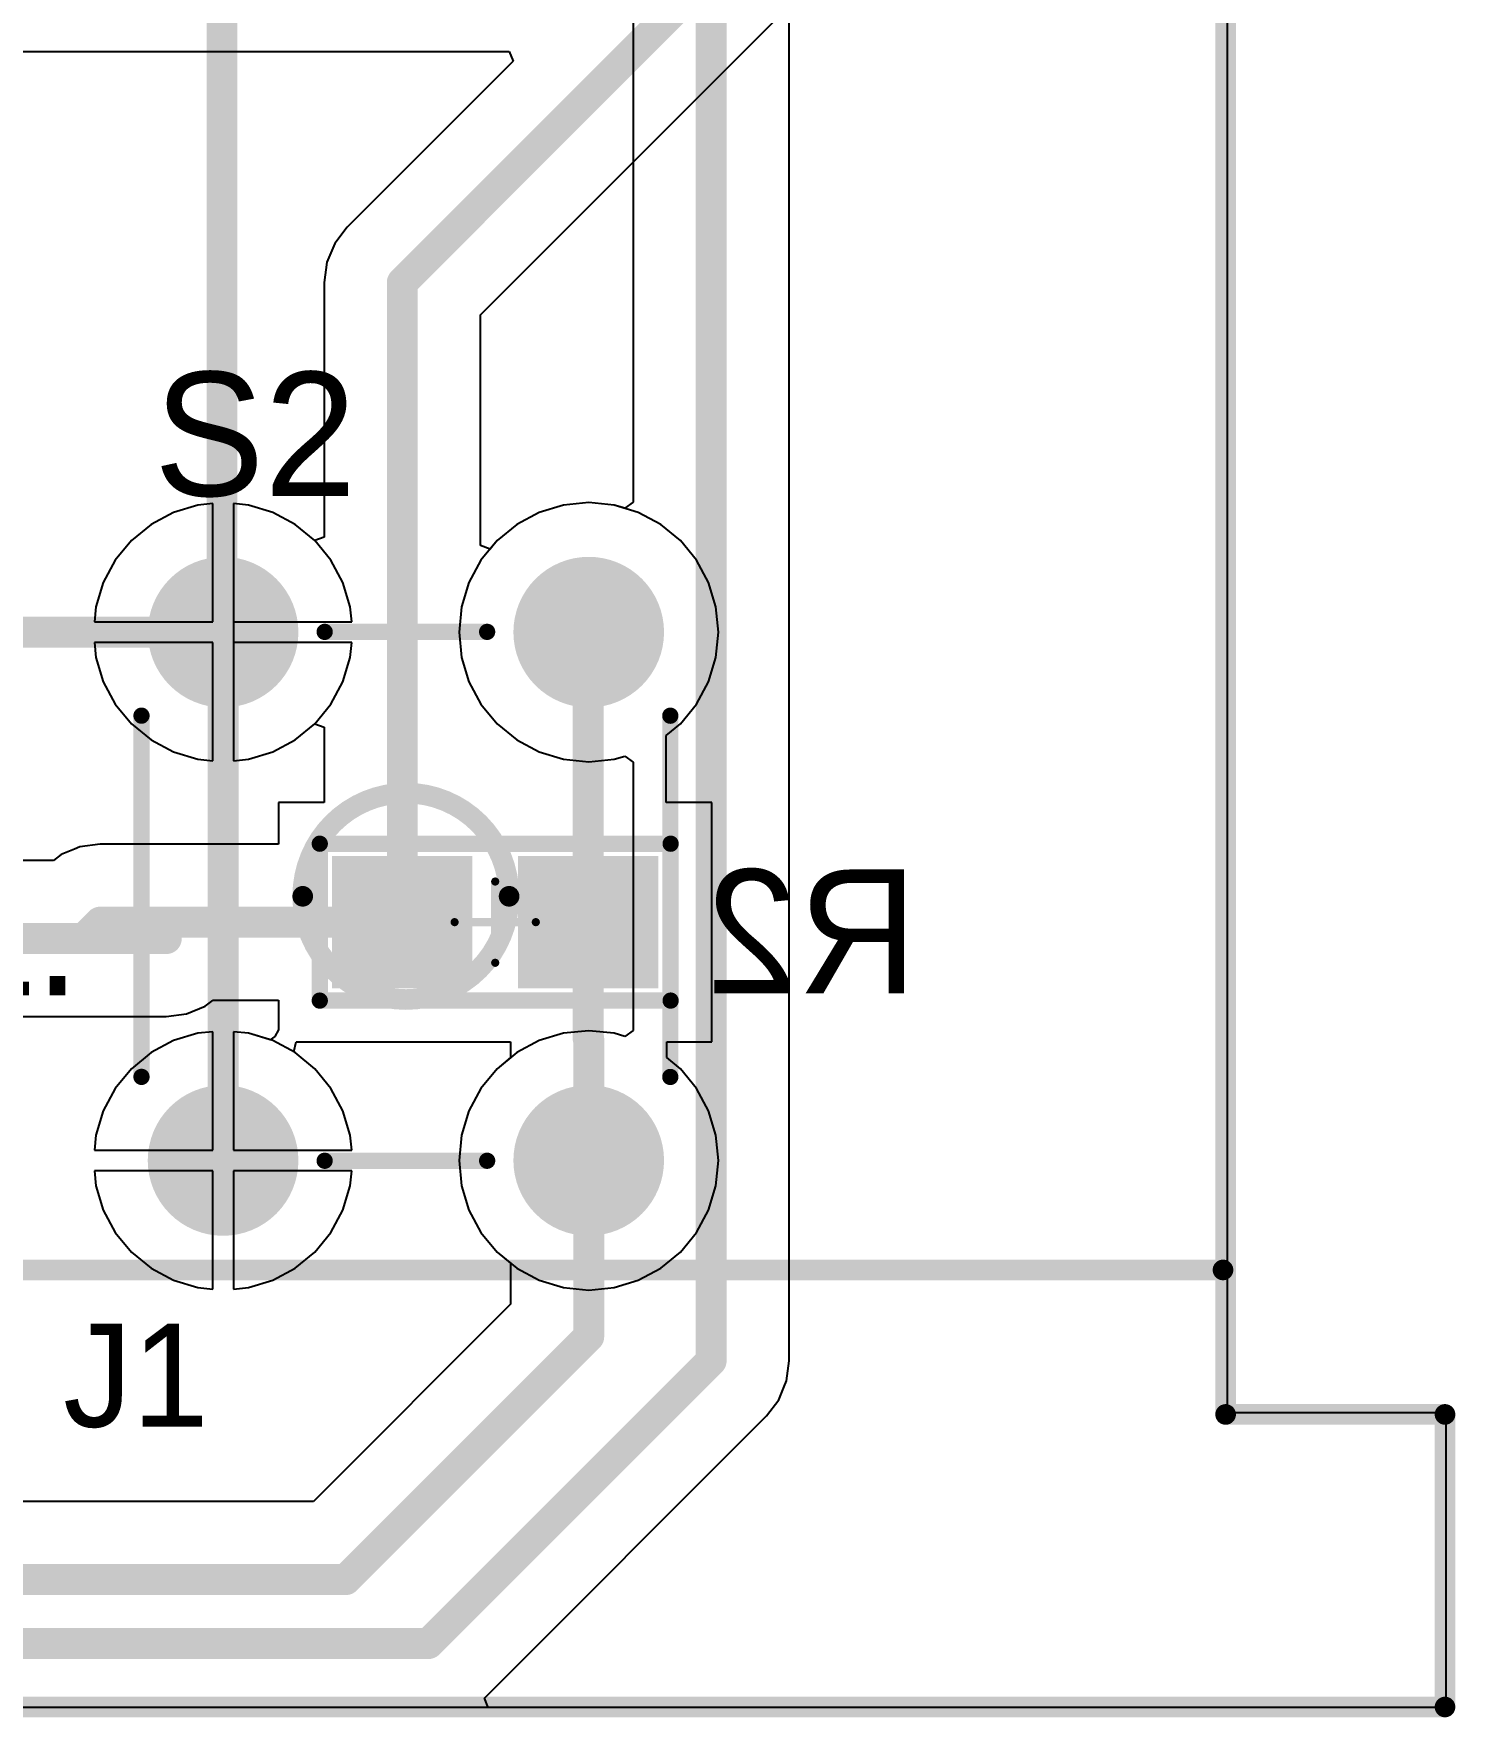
# Model space of a CAD drawing. Extents: x 2 to 5.35, y 2.27 to 3.73.
# Drawn here: x 4.666 to 5.355, y 2.268 to 3.084 of the extents above; entities that cross this region are included whole.
import ezdxf

# ---------------------------------------------------------------- set-up
doc = ezdxf.new("R2010")
doc.units = 0
doc.layers.get('0').update_dxf_attribs({"linetype": 'CONTINUOUS'})
for name, color, linetype in [('BOTTOMLAYER', 5, 'CONTINUOUS'), ('BOTTOMOVERLAY', 54, 'CONTINUOUS'), ('BOTTOMPASTE', 16, 'CONTINUOUS'), ('BOTTOMSOLDER', 6, 'CONTINUOUS'), ('MECHANICAL15', 56, 'CONTINUOUS'), ('MULTILAYER', 9, 'CONTINUOUS'), ('TOPLAYER', 1, 'CONTINUOUS'), ('TOPOVERLAY', 2, 'CONTINUOUS'), ('TOPSOLDER', 216, 'CONTINUOUS')]:
    doc.layers.add(name, color=color, linetype=linetype)

# ---------------------------------------------------------------- blocks, each defined once
blk = doc.blocks.new('TACTSWITCH_6')
at = {"layer": 'BOTTOMLAYER', "const_width": 0.0325}
for points in [[(-0.104831, 0.127953, 1), (-0.072332, 0.127953, 1)], [(0.072334, 0.127953, 1), (0.104834, 0.127953, 1)], [(-0.104831, -0.127953, 1), (-0.072332, -0.127953, 1)], [(0.072334, -0.127953, 1), (0.104834, -0.127953, 1)]]:
    blk.add_lwpolyline(points, format="xyb", close=True, dxfattribs=at)
at = {"layer": 'BOTTOMSOLDER', "const_width": 0.0365}
for points in [[(-0.106831, 0.127953, 1), (-0.070332, 0.127953, 1)], [(0.070334, 0.127953, 1), (0.106834, 0.127953, 1)], [(-0.106831, -0.127953, 1), (-0.070332, -0.127953, 1)], [(0.070334, -0.127953, 1), (0.106834, -0.127953, 1)]]:
    blk.add_lwpolyline(points, format="xyb", close=True, dxfattribs=at)
at = {"layer": 'MULTILAYER', "const_width": 0.0325}
for points in [[(-0.104831, 0.127953, 1), (-0.072332, 0.127953, 1)], [(0.072334, 0.127953, 1), (0.104834, 0.127953, 1)], [(-0.104831, -0.127953, 1), (-0.072332, -0.127953, 1)], [(0.072334, -0.127953, 1), (0.104834, -0.127953, 1)]]:
    blk.add_lwpolyline(points, format="xyb", close=True, dxfattribs=at)
at = {"layer": 'TOPLAYER', "const_width": 0.0325}
for points in [[(-0.104831, 0.127953, 1), (-0.072332, 0.127953, 1)], [(0.072334, 0.127953, 1), (0.104834, 0.127953, 1)], [(-0.104831, -0.127953, 1), (-0.072332, -0.127953, 1)], [(0.072334, -0.127953, 1), (0.104834, -0.127953, 1)]]:
    blk.add_lwpolyline(points, format="xyb", close=True, dxfattribs=at)
at = {"layer": 'TOPOVERLAY', "const_width": 0.007874}
for points in [[(-0.03937, 0.128109), (0.039371, 0.128109)], [(-0.128109, -0.087481), (-0.128109, 0.087519)], [(0.12811, -0.087521), (0.12811, 0.087479)], [(-0.03937, -0.128111), (0.039371, -0.128111)]]:
    blk.add_lwpolyline(points, dxfattribs=at)
at = {"layer": 'TOPOVERLAY'}
for points, const_width in [([(-0.041338, 0.128109, 1), (-0.037401, 0.128109, 1)], 0.003937), ([(0.037402, 0.128109, 1), (0.041339, 0.128109, 1)], 0.003937), ([(-0.130078, 0.087519, 1), (-0.126141, 0.087519, 1)], 0.003937), ([(0.126142, 0.087479, 1), (0.130079, 0.087479, 1)], 0.003937), ([(0.05, 0, 1), (-0.05, 0, 1)], 0.01), ([(-0.0525, 0, 1), (-0.0475, 0, 1)], 0.005), ([(0.0475, 0, 1), (0.0525, 0, 1)], 0.005), ([(-0.130078, -0.087481, 1), (-0.126141, -0.087481, 1)], 0.003937), ([(0.126142, -0.087521, 1), (0.130079, -0.087521, 1)], 0.003937), ([(-0.041338, -0.128111, 1), (-0.037401, -0.128111, 1)], 0.003937), ([(0.037402, -0.128111, 1), (0.041339, -0.128111, 1)], 0.003937)]:
    blk.add_lwpolyline(points, format="xyb", close=True, dxfattribs=dict(at, const_width=const_width))
at = {"layer": 'TOPSOLDER', "const_width": 0.0365}
for points in [[(-0.106831, 0.127953, 1), (-0.070332, 0.127953, 1)], [(0.070334, 0.127953, 1), (0.106834, 0.127953, 1)], [(-0.106831, -0.127953, 1), (-0.070332, -0.127953, 1)], [(0.070334, -0.127953, 1), (0.106834, -0.127953, 1)]]:
    blk.add_lwpolyline(points, format="xyb", close=True, dxfattribs=at)
blk = doc.blocks.new('0805_B_18')
at = {"layer": 'BOTTOMLAYER'}
for points in [[(-0.075001, -0.027999), (-0.015001, -0.027999), (-0.075001, 0.028001), (-0.015001, 0.028001)], [(0.014999, -0.027999), (0.074999, -0.027999), (0.014999, 0.028001), (0.074999, 0.028001)]]:
    blk.add_solid(points, dxfattribs=at)
at = {"layer": 'BOTTOMOVERLAY', "const_width": 0.007874}
for points in [[(-0.085001, 0.038001), (-0.085001, -0.037999)], [(0.084999, 0.038001), (-0.085001, 0.038001)], [(0.084999, 0.038001), (0.084999, -0.037999)], [(0.084999, -0.037999), (-0.085001, -0.037999)]]:
    blk.add_lwpolyline(points, dxfattribs=at)
at = {"layer": 'BOTTOMOVERLAY', "const_width": 0.003937}
for points in [[(-0.086969, 0.038001, 1), (-0.083032, 0.038001, 1)], [(-0.086969, 0.038001, 1), (-0.083032, 0.038001, 1)], [(0.083031, 0.038001, 1), (0.086968, 0.038001, 1)], [(0.083031, 0.038001, 1), (0.086968, 0.038001, 1)], [(-0.086969, -0.037999, 1), (-0.083032, -0.037999, 1)], [(-0.086969, -0.037999, 1), (-0.083032, -0.037999, 1)], [(0.083031, -0.037999, 1), (0.086968, -0.037999, 1)], [(0.083031, -0.037999, 1), (0.086968, -0.037999, 1)]]:
    blk.add_lwpolyline(points, format="xyb", close=True, dxfattribs=at)
at = {"layer": 'BOTTOMPASTE'}
for points in [[(-0.075001, -0.027999), (-0.015001, -0.027999), (-0.075001, 0.028001), (-0.015001, 0.028001)], [(0.014999, -0.027999), (0.074999, -0.027999), (0.014999, 0.028001), (0.074999, 0.028001)]]:
    blk.add_solid(points, dxfattribs=at)
at = {"layer": 'BOTTOMSOLDER'}
for points in [[(-0.079001, -0.031999), (-0.011001, -0.031999), (-0.079001, 0.032001), (-0.011001, 0.032001)], [(0.010999, -0.031999), (0.078999, -0.031999), (0.010999, 0.032001), (0.078999, 0.032001)]]:
    blk.add_solid(points, dxfattribs=at)
at = {"layer": 'MECHANICAL15', "const_width": 0.003937}
for points in [[(-0.000001, 0.019685), (-0.000001, -0.019685)], [(0.019683, 0.000001), (-0.019687, 0.000001)]]:
    blk.add_lwpolyline(points, dxfattribs=at)
at = {"layer": 'MECHANICAL15', "const_width": 0.001969}
for points in [[(-0.000985, 0.019685, 1), (0.000983, 0.019685, 1)], [(-0.020671, 0.000001, 1), (-0.018703, 0.000001, 1)], [(0.018699, 0.000001, 1), (0.020667, 0.000001, 1)], [(-0.000985, -0.019685, 1), (0.000983, -0.019685, 1)]]:
    blk.add_lwpolyline(points, format="xyb", close=True, dxfattribs=at)

msp = doc.modelspace()

# ---------------------------------------------------------------- linework, layer by layer
at = {"layer": 'BOTTOMLAYER'}
for p, q in [((5.244, 3.36), (5.244, 2.416)), ((4.88219, 2.947699), (5.072745, 3.138255)), ((4.023355, 3.075176), (4.896153, 3.075176)), ((4.896153, 3.075176), (4.898066, 3.070557)), ((4.898066, 3.070557), (4.817621, 2.990111)), ((4.817621, 2.990111), (4.81161, 2.982278)), ((4.81161, 2.982278), (4.807831, 2.973155)), ((4.807831, 2.973155), (4.806542, 2.963366)), ((4.806542, 2.963366), (4.806542, 2.840013)), ((4.88219, 2.835931), (4.88219, 2.947699)), ((4.745264, 2.855549), (4.733483, 2.851975)), ((4.752516, 2.856263), (4.745264, 2.855549)), ((4.752516, 2.798953), (4.752516, 2.856263)), ((4.769768, 2.855549), (4.762516, 2.856263)), ((4.762516, 2.856263), (4.762516, 2.793943)), ((4.781549, 2.851975), (4.769768, 2.855549)), ((4.92243, 2.855549), (4.910649, 2.851975)), ((4.934682, 2.856755), (4.92243, 2.855549)), ((4.946934, 2.855549), (4.934682, 2.856755)), ((4.958716, 2.851975), (4.946934, 2.855549)), ((4.733483, 2.851975), (4.722625, 2.846171)), ((4.792407, 2.846171), (4.781549, 2.851975)), ((4.910649, 2.851975), (4.899791, 2.846171)), ((4.969573, 2.846171), (4.958716, 2.851975)), ((4.722625, 2.846171), (4.713108, 2.838361)), ((4.801924, 2.838361), (4.792407, 2.846171)), ((4.806542, 2.840013), (4.801924, 2.838361)), ((4.899791, 2.846171), (4.890274, 2.838361)), ((4.97909, 2.838361), (4.969573, 2.846171)), ((4.713108, 2.838361), (4.705298, 2.828844)), ((4.886897, 2.834246), (4.88219, 2.835931)), ((4.890274, 2.838361), (4.886897, 2.834246)), ((4.9869, 2.828844), (4.97909, 2.838361)), ((4.705298, 2.828844), (4.699494, 2.817986)), ((4.992704, 2.817986), (4.9869, 2.828844)), ((4.699494, 2.817986), (4.69592, 2.806205)), ((4.996278, 2.806205), (4.992704, 2.817986)), ((4.69592, 2.806205), (4.695206, 2.798953)), ((4.997484, 2.793953), (4.996278, 2.806205)), ((4.695206, 2.798953), (4.752516, 2.798953)), ((4.762516, 2.793943), (4.762516, 2.731643)), ((4.996278, 2.781701), (4.997484, 2.793953)), ((4.752516, 2.788953), (4.695206, 2.788953)), ((4.695206, 2.788953), (4.69592, 2.781701)), ((4.69592, 2.781701), (4.699494, 2.769919)), ((4.752516, 2.731643), (4.752516, 2.788953)), ((4.992704, 2.769919), (4.996278, 2.781701)), ((4.699494, 2.769919), (4.705298, 2.759062)), ((4.9869, 2.759062), (4.992704, 2.769919)), ((4.705298, 2.759062), (4.713108, 2.749545)), ((4.97909, 2.749545), (4.9869, 2.759062)), ((4.713108, 2.749545), (4.722625, 2.741735)), ((4.792407, 2.741735), (4.801924, 2.749545)), ((4.801924, 2.749545), (4.806542, 2.747892)), ((4.97219, 2.743882), (4.97909, 2.749545)), ((4.722625, 2.741735), (4.733483, 2.735931)), ((4.781549, 2.735931), (4.792407, 2.741735)), ((4.806542, 2.747892), (4.806542, 2.711476)), ((4.97219, 2.711476), (4.97219, 2.743882)), ((4.733483, 2.735931), (4.745264, 2.732357)), ((4.745264, 2.732357), (4.752516, 2.731643)), ((4.762516, 2.731643), (4.769768, 2.732357)), ((4.769768, 2.732357), (4.781549, 2.735931)), ((4.806542, 2.711476), (4.784366, 2.711476)), ((4.784366, 2.711476), (4.784366, 2.6913)), ((4.994366, 2.711476), (4.97219, 2.711476)), ((4.994366, 2.595476), (4.994366, 2.711476)), ((4.679042, 2.686232), (4.67528, 2.683346)), ((4.685493, 2.688904), (4.679042, 2.686232)), ((4.688165, 2.690011), (4.685493, 2.688904)), ((4.697954, 2.6913), (4.688165, 2.690011)), ((4.784366, 2.6913), (4.697954, 2.6913)), ((4.67528, 2.683346), (4.643636, 2.683346)), ((4.739789, 2.608987), (4.748912, 2.612766)), ((4.748912, 2.612766), (4.752674, 2.615652)), ((4.752674, 2.615652), (4.784366, 2.615652)), ((4.784366, 2.615652), (4.784366, 2.601338)), ((4.643636, 2.607698), (4.73, 2.607698)), ((4.73, 2.607698), (4.739789, 2.608987)), ((4.733483, 2.596069), (4.722625, 2.590265)), ((4.745264, 2.599643), (4.733483, 2.596069)), ((4.752516, 2.600357), (4.745264, 2.599643)), ((4.752516, 2.543047), (4.752516, 2.600357)), ((4.769768, 2.599643), (4.762516, 2.600357)), ((4.762516, 2.600357), (4.762516, 2.543047)), ((4.78035, 2.596433), (4.769768, 2.599643)), ((4.78266, 2.598146), (4.78035, 2.596433)), ((4.784366, 2.601338), (4.78266, 2.598146)), ((4.791733, 2.590626), (4.792948, 2.595476)), ((4.792948, 2.595476), (4.896785, 2.595476)), ((4.896785, 2.595476), (4.896858, 2.594916)), ((4.896858, 2.594916), (4.896858, 2.587858)), ((4.972506, 2.587859), (4.972506, 2.595476)), ((4.972506, 2.595476), (4.994366, 2.595476)), ((4.722625, 2.590265), (4.713108, 2.582455)), ((4.792407, 2.590265), (4.791733, 2.590626)), ((4.801924, 2.582455), (4.792407, 2.590265)), ((4.896858, 2.587858), (4.890274, 2.582455)), ((4.97909, 2.582455), (4.972506, 2.587859)), ((4.713108, 2.582455), (4.705298, 2.572938)), ((4.809734, 2.572938), (4.801924, 2.582455)), ((4.890274, 2.582455), (4.882464, 2.572938)), ((4.9869, 2.572938), (4.97909, 2.582455)), ((4.705298, 2.572938), (4.699494, 2.56208)), ((4.815538, 2.56208), (4.809734, 2.572938)), ((4.882464, 2.572938), (4.87666, 2.56208)), ((4.992704, 2.56208), (4.9869, 2.572938)), ((4.699494, 2.56208), (4.69592, 2.550299)), ((4.819112, 2.550299), (4.815538, 2.56208)), ((4.87666, 2.56208), (4.873086, 2.550299)), ((4.996278, 2.550299), (4.992704, 2.56208)), ((4.69592, 2.550299), (4.695206, 2.543047)), ((4.819826, 2.543047), (4.819112, 2.550299)), ((4.873086, 2.550299), (4.87188, 2.538047)), ((4.997484, 2.538047), (4.996278, 2.550299)), ((4.695206, 2.543047), (4.752516, 2.543047)), ((4.762516, 2.543047), (4.819826, 2.543047)), ((4.87188, 2.538047), (4.873086, 2.525795)), ((4.996278, 2.525795), (4.997484, 2.538047)), ((4.752516, 2.533047), (4.695206, 2.533047)), ((4.695206, 2.533047), (4.69592, 2.525795)), ((4.752516, 2.475737), (4.752516, 2.533047)), ((4.819826, 2.533047), (4.762516, 2.533047)), ((4.762516, 2.533047), (4.762516, 2.475737)), ((4.819112, 2.525795), (4.819826, 2.533047)), ((4.69592, 2.525795), (4.699494, 2.514013)), ((4.815538, 2.514013), (4.819112, 2.525795)), ((4.873086, 2.525795), (4.87666, 2.514013)), ((4.992704, 2.514013), (4.996278, 2.525795)), ((4.699494, 2.514013), (4.705298, 2.503156)), ((4.809734, 2.503156), (4.815538, 2.514013)), ((4.87666, 2.514013), (4.882464, 2.503156)), ((4.9869, 2.503156), (4.992704, 2.514013)), ((4.705298, 2.503156), (4.713108, 2.493639)), ((4.801924, 2.493639), (4.809734, 2.503156)), ((4.882464, 2.503156), (4.890274, 2.493639)), ((4.97909, 2.493639), (4.9869, 2.503156)), ((4.713108, 2.493639), (4.722625, 2.485829)), ((4.792407, 2.485829), (4.801924, 2.493639)), ((4.890274, 2.493639), (4.899791, 2.485829)), ((4.969573, 2.485829), (4.97909, 2.493639)), ((4.722625, 2.485829), (4.733483, 2.480025)), ((4.733483, 2.480025), (4.745264, 2.476451)), ((4.769768, 2.476451), (4.781549, 2.480025)), ((4.781549, 2.480025), (4.792407, 2.485829)), ((4.899791, 2.485829), (4.910649, 2.480025)), ((4.910649, 2.480025), (4.92243, 2.476451)), ((4.946934, 2.476451), (4.958716, 2.480025)), ((4.958716, 2.480025), (4.969573, 2.485829)), ((4.745264, 2.476451), (4.752516, 2.475737)), ((4.762516, 2.475737), (4.769768, 2.476451)), ((4.92243, 2.476451), (4.934682, 2.475245)), ((4.934682, 2.475245), (4.946934, 2.476451)), ((5.244, 2.416), (5.35, 2.416)), ((5.35, 2.416), (5.35, 2.273)), ((5.35, 2.273), (2.004, 2.273))]:
    msp.add_line(p, q, dxfattribs=at)
at = {"layer": 'BOTTOMLAYER', "const_width": 0.015}
for points in [[(4.844366, 2.963366), (5.046, 3.165)], [(4.844366, 2.653476), (4.844366, 2.963366)], [(4.602047, 2.793953), (4.757516, 2.793953)], [(4.934366, 2.653476), (4.934366, 2.763953)], [(4.69, 2.645522), (4.697954, 2.653476)], [(4.697954, 2.653476), (4.844366, 2.653476)], [(4.934366, 2.597316), (4.934366, 2.653476)], [(4.583636, 2.645522), (4.73, 2.645522)], [(4.934366, 2.597316), (4.934682, 2.597)], [(4.934682, 2.538047), (4.934682, 2.597)]]:
    msp.add_lwpolyline(points, dxfattribs=at)
at = {"layer": 'BOTTOMLAYER', "const_width": 0.0075}
for points in [[(4.840616, 2.963366, 1), (4.848116, 2.963366, 1)], [(4.840616, 2.963366, 1), (4.848116, 2.963366, 1)], [(4.753766, 2.793953, 1), (4.761266, 2.793953, 1)], [(4.930616, 2.763953, 1), (4.938116, 2.763953, 1)], [(4.694204, 2.653476, 1), (4.701704, 2.653476, 1)], [(4.694204, 2.653476, 1), (4.701704, 2.653476, 1)], [(4.840616, 2.653476, 1), (4.848116, 2.653476, 1)], [(4.840616, 2.653476, 1), (4.848116, 2.653476, 1)], [(4.930616, 2.653476, 1), (4.938116, 2.653476, 1)], [(4.930616, 2.653476, 1), (4.938116, 2.653476, 1)], [(4.68625, 2.645522, 1), (4.69375, 2.645522, 1)], [(4.72625, 2.645522, 1), (4.73375, 2.645522, 1)], [(4.930616, 2.597316, 1), (4.938116, 2.597316, 1)], [(4.930616, 2.597316, 1), (4.938116, 2.597316, 1)], [(4.930932, 2.597, 1), (4.938432, 2.597, 1)], [(4.930932, 2.597, 1), (4.938432, 2.597, 1)], [(4.930932, 2.538047, 1), (4.938432, 2.538047, 1)]]:
    msp.add_lwpolyline(points, format="xyb", close=True, dxfattribs=at)
at = {"layer": 'TOPLAYER'}
for p, q in [((5.244, 3.36), (5.244, 2.416)), ((5.031824, 2.441), (5.031824, 3.197333)), ((4.956176, 3.144578), (4.956176, 2.856942)), ((4.745264, 2.855549), (4.733483, 2.851975)), ((4.752516, 2.856263), (4.745264, 2.855549)), ((4.752516, 2.798953), (4.752516, 2.856263)), ((4.769768, 2.855549), (4.762516, 2.856263)), ((4.762516, 2.856263), (4.762516, 2.798953)), ((4.781549, 2.851975), (4.769768, 2.855549)), ((4.92243, 2.855549), (4.910649, 2.851975)), ((4.934682, 2.856755), (4.92243, 2.855549)), ((4.946934, 2.855549), (4.934682, 2.856755)), ((4.95216, 2.853963), (4.946934, 2.855549)), ((4.956176, 2.856942), (4.95216, 2.853963)), ((4.733483, 2.851975), (4.722625, 2.846171)), ((4.792407, 2.846171), (4.781549, 2.851975)), ((4.910649, 2.851975), (4.899791, 2.846171)), ((4.722625, 2.846171), (4.713108, 2.838361)), ((4.801924, 2.838361), (4.792407, 2.846171)), ((4.899791, 2.846171), (4.890274, 2.838361)), ((4.713108, 2.838361), (4.705298, 2.828844)), ((4.809734, 2.828844), (4.801924, 2.838361)), ((4.890274, 2.838361), (4.882464, 2.828844)), ((4.705298, 2.828844), (4.699494, 2.817986)), ((4.815538, 2.817986), (4.809734, 2.828844)), ((4.882464, 2.828844), (4.87666, 2.817986)), ((4.699494, 2.817986), (4.69592, 2.806205)), ((4.819112, 2.806205), (4.815538, 2.817986)), ((4.87666, 2.817986), (4.873086, 2.806205)), ((4.69592, 2.806205), (4.695206, 2.798953)), ((4.819826, 2.798953), (4.819112, 2.806205)), ((4.873086, 2.806205), (4.87188, 2.793953)), ((4.695206, 2.798953), (4.752516, 2.798953)), ((4.762516, 2.798953), (4.819826, 2.798953)), ((4.87188, 2.793953), (4.873086, 2.781701)), ((4.752516, 2.788953), (4.695206, 2.788953)), ((4.695206, 2.788953), (4.69592, 2.781701)), ((4.69592, 2.781701), (4.699494, 2.769919)), ((4.752516, 2.731643), (4.752516, 2.788953)), ((4.819826, 2.788953), (4.762516, 2.788953)), ((4.762516, 2.788953), (4.762516, 2.731643)), ((4.815538, 2.769919), (4.819112, 2.781701)), ((4.819112, 2.781701), (4.819826, 2.788953)), ((4.873086, 2.781701), (4.87666, 2.769919)), ((4.699494, 2.769919), (4.705298, 2.759062)), ((4.809734, 2.759062), (4.815538, 2.769919)), ((4.87666, 2.769919), (4.882464, 2.759062)), ((4.705298, 2.759062), (4.713108, 2.749545)), ((4.801924, 2.749545), (4.809734, 2.759062)), ((4.882464, 2.759062), (4.890274, 2.749545)), ((4.713108, 2.749545), (4.722625, 2.741735)), ((4.792407, 2.741735), (4.801924, 2.749545)), ((4.890274, 2.749545), (4.899791, 2.741735)), ((4.722625, 2.741735), (4.733483, 2.735931)), ((4.781549, 2.735931), (4.792407, 2.741735)), ((4.899791, 2.741735), (4.910649, 2.735931)), ((4.733483, 2.735931), (4.745264, 2.732357)), ((4.745264, 2.732357), (4.752516, 2.731643)), ((4.762516, 2.731643), (4.769768, 2.732357)), ((4.769768, 2.732357), (4.781549, 2.735931)), ((4.910649, 2.735931), (4.92243, 2.732357)), ((4.92243, 2.732357), (4.934682, 2.731151)), ((4.934682, 2.731151), (4.946934, 2.732357)), ((4.946934, 2.732357), (4.95216, 2.733942)), ((4.95216, 2.733942), (4.956176, 2.730964)), ((4.956176, 2.730964), (4.956176, 2.601036)), ((4.733483, 2.596069), (4.722625, 2.590265)), ((4.745264, 2.599643), (4.733483, 2.596069)), ((4.752516, 2.600357), (4.745264, 2.599643)), ((4.752516, 2.543047), (4.752516, 2.600357)), ((4.769768, 2.599643), (4.762516, 2.600357)), ((4.762516, 2.600357), (4.762516, 2.543047)), ((4.781549, 2.596069), (4.769768, 2.599643)), ((4.792407, 2.590265), (4.781549, 2.596069)), ((4.910649, 2.596069), (4.899791, 2.590265)), ((4.92243, 2.599643), (4.910649, 2.596069)), ((4.934682, 2.600849), (4.92243, 2.599643)), ((4.946934, 2.599643), (4.934682, 2.600849)), ((4.95216, 2.598057), (4.946934, 2.599643)), ((4.956176, 2.601036), (4.95216, 2.598057)), ((4.722625, 2.590265), (4.713108, 2.582455)), ((4.801924, 2.582455), (4.792407, 2.590265)), ((4.899791, 2.590265), (4.890274, 2.582455)), ((4.713108, 2.582455), (4.705298, 2.572938)), ((4.809734, 2.572938), (4.801924, 2.582455)), ((4.890274, 2.582455), (4.882464, 2.572938)), ((4.705298, 2.572938), (4.699494, 2.56208)), ((4.815538, 2.56208), (4.809734, 2.572938)), ((4.882464, 2.572938), (4.87666, 2.56208)), ((4.699494, 2.56208), (4.69592, 2.550299)), ((4.819112, 2.550299), (4.815538, 2.56208)), ((4.87666, 2.56208), (4.873086, 2.550299)), ((4.69592, 2.550299), (4.695206, 2.543047)), ((4.819826, 2.543047), (4.819112, 2.550299)), ((4.873086, 2.550299), (4.87188, 2.538047)), ((4.695206, 2.543047), (4.752516, 2.543047)), ((4.762516, 2.543047), (4.819826, 2.543047)), ((4.87188, 2.538047), (4.873086, 2.525795)), ((4.752516, 2.533047), (4.695206, 2.533047)), ((4.695206, 2.533047), (4.69592, 2.525795)), ((4.752516, 2.475737), (4.752516, 2.533047)), ((4.819826, 2.533047), (4.762516, 2.533047)), ((4.762516, 2.533047), (4.762516, 2.475737)), ((4.819112, 2.525795), (4.819826, 2.533047)), ((4.69592, 2.525795), (4.699494, 2.514013)), ((4.815538, 2.514013), (4.819112, 2.525795)), ((4.873086, 2.525795), (4.87666, 2.514013)), ((4.699494, 2.514013), (4.705298, 2.503156)), ((4.809734, 2.503156), (4.815538, 2.514013)), ((4.87666, 2.514013), (4.882464, 2.503156)), ((4.705298, 2.503156), (4.713108, 2.493639)), ((4.801924, 2.493639), (4.809734, 2.503156)), ((4.882464, 2.503156), (4.890274, 2.493639)), ((4.713108, 2.493639), (4.722625, 2.485829)), ((4.792407, 2.485829), (4.801924, 2.493639)), ((4.890274, 2.493639), (4.896858, 2.488235)), ((4.896858, 2.488235), (4.896858, 2.468349)), ((4.722625, 2.485829), (4.733483, 2.480025)), ((4.733483, 2.480025), (4.745264, 2.476451)), ((4.769768, 2.476451), (4.781549, 2.480025)), ((4.781549, 2.480025), (4.792407, 2.485829)), ((4.745264, 2.476451), (4.752516, 2.475737)), ((4.762516, 2.475737), (4.769768, 2.476451)), ((4.896858, 2.468349), (4.801333, 2.372824)), ((5.030535, 2.431211), (5.031824, 2.441)), ((5.029428, 2.428539), (5.030535, 2.431211)), ((5.026756, 2.422088), (5.029428, 2.428539)), ((4.88411, 2.277619), (5.020745, 2.414255)), ((5.020745, 2.414255), (5.026756, 2.422088)), ((5.244, 2.416), (5.35, 2.416)), ((5.35, 2.416), (5.35, 2.273)), ((4.801333, 2.372824), (4.656209, 2.372824)), ((4.886024, 2.273), (4.88411, 2.277619)), ((5.35, 2.273), (4.886024, 2.273))]:
    msp.add_line(p, q, dxfattribs=at)
at = {"layer": 'TOPLAYER', "const_width": 0.015}
for points in [[(4.757, 2.797418), (4.757, 3.296386)], [(4.994, 2.441), (4.994, 3.213)], [(4.757, 2.763953), (4.757, 2.797418)], [(4.757, 2.763953), (4.757516, 2.763437)], [(4.757516, 2.538047), (4.757516, 2.763437)], [(4.934682, 2.452682), (4.934682, 2.538)], [(4.817, 2.335), (4.934682, 2.452682)], [(4.857, 2.304), (4.994, 2.441)], [(3.389, 2.335), (4.817, 2.335)], [(3.333, 2.304), (4.857, 2.304)]]:
    msp.add_lwpolyline(points, dxfattribs=at)
at = {"layer": 'TOPLAYER', "const_width": 0.0075}
for points in [[(4.75325, 2.797418, 1), (4.76075, 2.797418, 1)], [(4.75325, 2.797418, 1), (4.76075, 2.797418, 1)], [(4.75325, 2.763953, 1), (4.76075, 2.763953, 1)], [(4.75325, 2.763953, 1), (4.76075, 2.763953, 1)], [(4.753766, 2.763437, 1), (4.761266, 2.763437, 1)], [(4.753766, 2.763437, 1), (4.761266, 2.763437, 1)], [(4.753766, 2.538047, 1), (4.761266, 2.538047, 1)], [(4.930932, 2.538, 1), (4.938432, 2.538, 1)], [(4.930932, 2.452682, 1), (4.938432, 2.452682, 1)], [(4.930932, 2.452682, 1), (4.938432, 2.452682, 1)], [(4.99025, 2.441, 1), (4.99775, 2.441, 1)], [(4.99025, 2.441, 1), (4.99775, 2.441, 1)], [(4.81325, 2.335, 1), (4.82075, 2.335, 1)], [(4.81325, 2.335, 1), (4.82075, 2.335, 1)], [(4.85325, 2.304, 1), (4.86075, 2.304, 1)], [(4.85325, 2.304, 1), (4.86075, 2.304, 1)]]:
    msp.add_lwpolyline(points, format="xyb", close=True, dxfattribs=at)
at = {"layer": 'TOPOVERLAY', "const_width": 0.01}
for points in [[(5.243274, 2.415), (5.243274, 3.359882)], [(2.109, 2.485), (5.242, 2.485)], [(5.243274, 2.415), (5.349572, 2.415)], [(5.349572, 2.273268), (5.349572, 2.415)], [(2.003116, 2.273268), (5.349572, 2.273268)]]:
    msp.add_lwpolyline(points, dxfattribs=at)
at = {"layer": 'TOPOVERLAY', "const_width": 0.005}
for points in [[(5.2395, 2.485, 1), (5.2445, 2.485, 1)], [(5.240774, 2.415, 1), (5.245774, 2.415, 1)], [(5.240774, 2.415, 1), (5.245774, 2.415, 1)], [(5.347072, 2.415, 1), (5.352072, 2.415, 1)], [(5.347072, 2.415, 1), (5.352072, 2.415, 1)], [(5.347072, 2.273268, 1), (5.352072, 2.273268, 1)], [(5.347072, 2.273268, 1), (5.352072, 2.273268, 1)]]:
    msp.add_lwpolyline(points, format="xyb", close=True, dxfattribs=at)

# ---------------------------------------------------------------- block references
msp.add_blockref('TACTSWITCH_6', (4.846098, 2.666))
at = {"rotation": 180}
msp.add_blockref('0805_B_18', (4.889365, 2.653477), dxfattribs=at)

# ---------------------------------------------------------------- texts
at = {"layer": 'BOTTOMOVERLAY', "text_generation_flag": 2}
msp.add_text('R2', height=0.06, rotation=360, dxfattribs=at).set_placement((5.094, 2.619))
at = {"layer": 'TOPOVERLAY'}
for s, height, p in [('S2', 0.06, (4.724, 2.86)), ('C. VEL.', 0.06, (4.412, 2.618)), ('J1', 0.05, (4.68, 2.409))]:
    msp.add_text(s, height=height, dxfattribs=at).set_placement(p)

doc.saveas('drawing.dxf')
